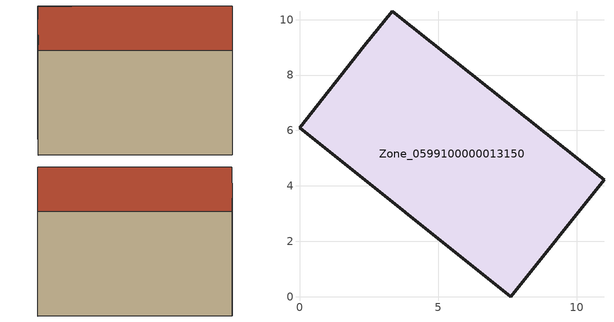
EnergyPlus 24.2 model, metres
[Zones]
Zone_0599100000013150
 floor ground (C_G): 10.99,4.22 7.62,0 0,6.09 2.34,9.05 3.35,10.3 z0.41
 wall outside (C_F): 7.62,0 10.99,4.22 3.35,10.3 2.34,9.05 0,6.09 7.62,0 z0.41:6.17
 roof outside (C_R): 10.99,4.22 3.35,10.3 2.34,9.05 0,6.09 7.62,0 z6.17
[BUILDING]
Pand.0599100000013150: North Axis=0; Terrain=City; Loads Convergence Tolerance Value=0.04; Temperature Convergence Tolerance Value=0.4; Solar Distribution=FullExterior; Maximum Number of Warmup Days=25; Minimum Number of Warmup Days=1
[Site:Location]
Rotterdam.The.Hague.AP_ZH_NLD Design_Conditions: Latitude=51.96; Longitude=4.45; Time Zone=1; Elevation=-4.5
[SITE:GROUNDTEMPERATURE:BUILDINGSURFACE]
18, 18, 18, 18, 18, 18, 18, 18, 18, 18, 18, 18
[MATERIAL] Thermal Absorptance=0.9; Solar Absorptance=0.7; Visible Absorptance=0.7
Name | Roughness | Thickness | Conductivity | Density | Specific Heat
G.TI.1975-1991 | MediumSmooth | 0.15 | 0.288461 | 540 | 1210
F.TI.1975-1991 | Rough | 0.3 | 0.230769 | 1920 | 840
R.TI.1975-1991 | MediumRough | 0.2 | 0.153846 | 1500 | 1000
[CONSTRUCTION]
C_G: G.TI.1975-1991
C_F: F.TI.1975-1991
C_R: R.TI.1975-1991
[ZONE]
Zone_0599100000013150: Type=1; Multiplier=1; Ceiling Height=Autocalculate; Volume=Autocalculate; Floor Area=autocalculate; Part of Total Floor Area=Yes
[ZONEINFILTRATION:DESIGNFLOWRATE]
Infil_Zone_0599100000013150: Zone or ZoneList or Space or SpaceList=Zone_0599100000013150; Schedule=AlwaysOn; Design Flow Rate Calculation Method=Flow/Area; Flow Rate per Floor Area=0.003; Constant Term Coefficient=1; Temperature Term Coefficient=0; Velocity Term Coefficient=0; Velocity Squared Term Coefficient=0
[HVACTEMPLATE:ZONE:IDEALLOADSAIRSYSTEM]
Zone_0599100000013150: Maximum Heating Supply Air Temperature=50; Minimum Cooling Supply Air Temperature=13; Maximum Heating Supply Air Humidity Ratio=0.0156; Minimum Cooling Supply Air Humidity Ratio=0.0077; Heating Limit=NoLimit; Cooling Limit=NoLimit; Dehumidification Control Type=ConstantSensibleHeatRatio; Cooling Sensible Heat Ratio=0.7; Dehumidification Setpoint=60; Humidification Control Type=None; Humidification Setpoint=30; Outdoor Air Method=None; Outdoor Air Flow Rate per Person=0.00944; Outdoor Air Flow Rate per Zone Floor Area=0; Outdoor Air Flow Rate per Zone=0; Demand Controlled Ventilation Type=None; Outdoor Air Economizer Type=NoEconomizer; Heat Recovery Type=None; Sensible Heat Recovery Effectiveness=0.7; Latent Heat Recovery Effectiveness=0.65
[ZONECONTROL:THERMOSTAT]
ThermostatControl_Zone_0599100000013150: Zone or ZoneList=Zone_0599100000013150; Control Type Schedule=DualSetpointControlType; Control 1=Thermostat_Zone_0599100000013150; Temperature Difference Between Cutout And Setpoint=0
[THERMOSTATSETPOINT:DUALSETPOINT]
Thermostat_Zone_0599100000013150: Heating Setpoint Temperature Schedule=HeatingSetpoint_Zone_0599100000013150; Cooling Setpoint Temperature Schedule=CoolingSetpoint_Zone_0599100000013150
[SCHEDULE:COMPACT]
HeatingSetpoint_Zone_0599100000013150: Through: 12/31, For: AllDays, Until: 24:00, 21
CoolingSetpoint_Zone_0599100000013150: Through: 12/31, For: AllDays, Until: 24:00, 24
DualSetpointControlType: Through: 12/31, For: AllDays, Until: 24:00, 4
AlwaysOn: Through: 12/31, For: AllDays, Until: 24:00, 1
